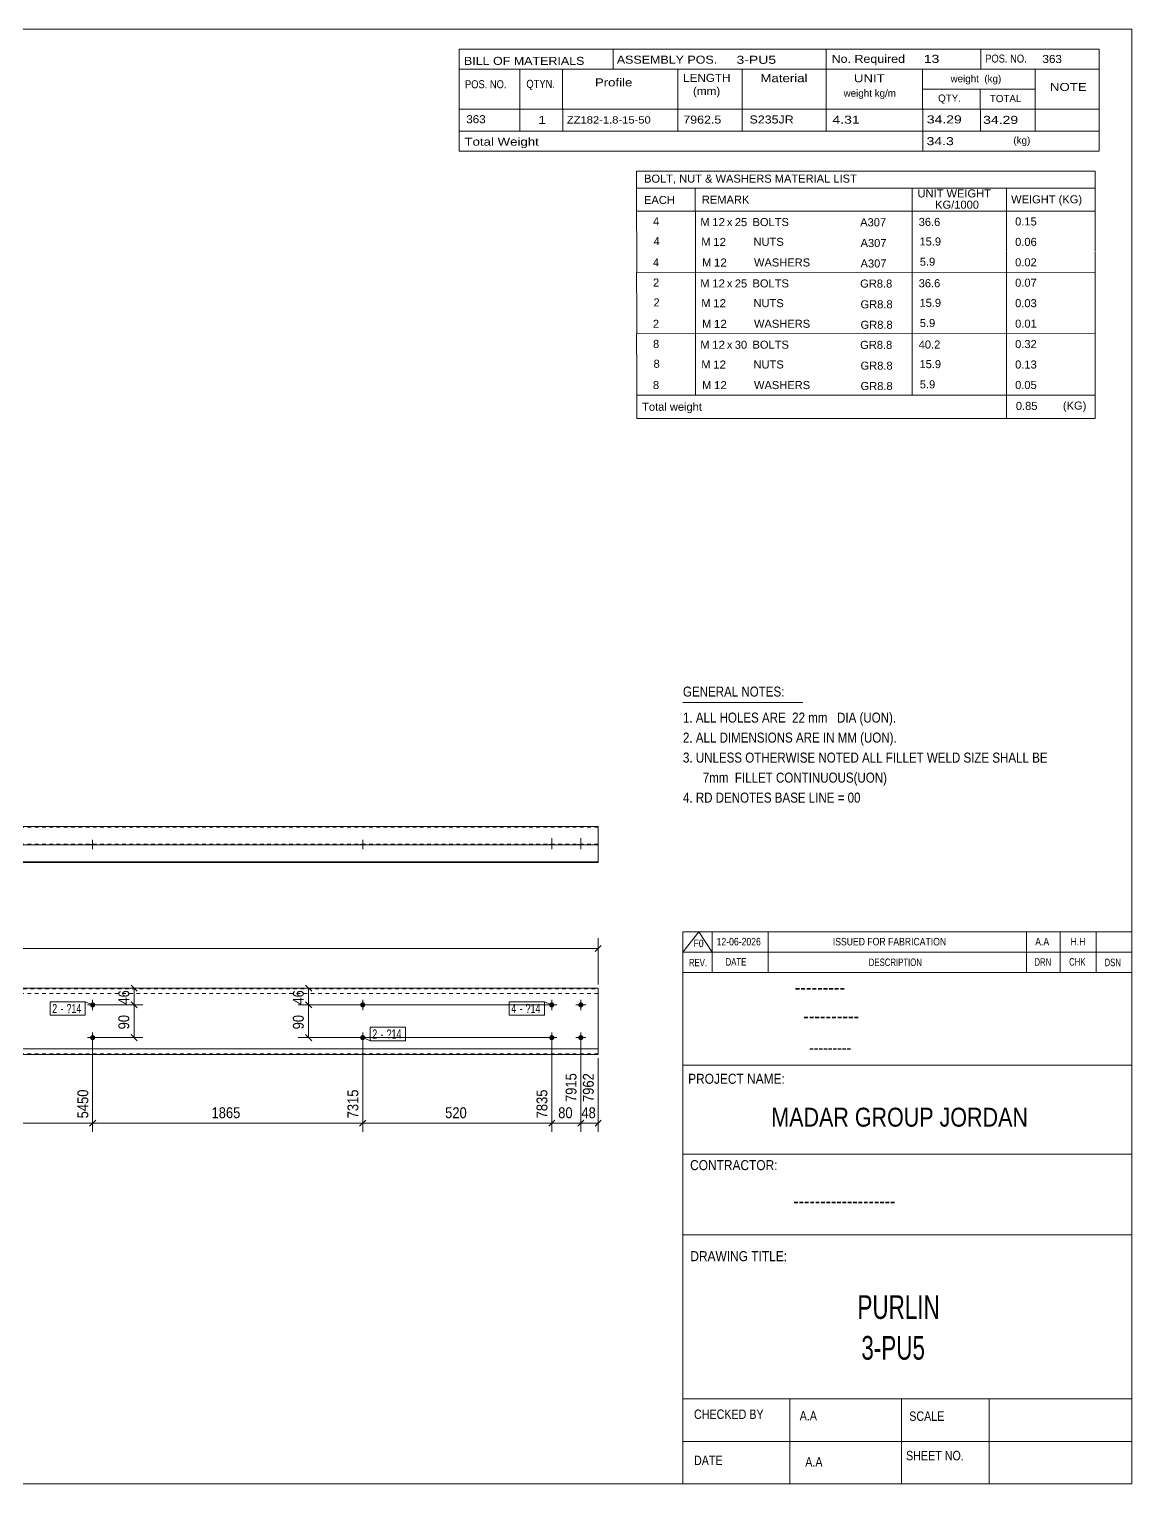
# Model space of a CAD drawing. Header units: millimetres. Extents: x 2 to 579, y 1 to 405.
# Drawn here: x 275.6 to 579, y 5 to 405 of the extents above; entities that cross this region are included whole.
import ezdxf

# ---------------------------------------------------------------- set-up
doc = ezdxf.new("R2010")
doc.units = ezdxf.units.MM
doc.linetypes.add('XKITLINE00', pattern=[0])
doc.linetypes.add('XKITLINE01', pattern=[4, 1, -1, 1, -1])
for name, color, linetype, lineweight in [('Bolt', 3, 'Continuous', 0), ('BoltMark', 7, 'Continuous', 0), ('Dimensions', 7, 'Continuous', 0), ('DrawingSheet', 5, 'Continuous', 0), ('OtherObjectType', 7, 'Continuous', 0), ('Part', 2, 'Continuous', 0)]:
    doc.layers.add(name, color=color, linetype=linetype, lineweight=lineweight)
doc.styles.add('@ARIAL_UNICODE_MS_BOLD', font='ARIAL.TTF')
doc.styles.add('ARIAL', font='ARIAL.TTF')
doc.styles.add('ARIAL_NARROW', font='ARIALN.TTF')
doc.styles.add('COMIC_SANS_MS_BOLD', font='COMICBD.TTF')
doc.styles.add('SWIS721_EX_BT', font='ARIAL.TTF')
doc.styles.add('SWISSE', font='ARIAL.TTF')

# ---------------------------------------------------------------- blocks, each defined once
blk = doc.blocks.new('*A2')
at = {"layer": 'Bolt'}
for points in [[(293.81, 136.67), (293.81, 136.63), (293.81, 136.6), (293.8, 136.56), (293.79, 136.53), (293.78, 136.5), (293.77, 136.46), (293.76, 136.43), (293.75, 136.4), (293.73, 136.37), (293.71, 136.34), (293.7, 136.31), (293.68, 136.28), (293.66, 136.26), (293.63, 136.23), (293.61, 136.2), (293.58, 136.18), (293.56, 136.16), (293.53, 136.14), (293.5, 136.12), (293.47, 136.1), (293.44, 136.08), (293.41, 136.07), (293.38, 136.05), (293.35, 136.04), (293.32, 136.03), (293.28, 136.02), (293.25, 136.01), (293.22, 136.01), (293.18, 136), (293.15, 136), (293.11, 136), (293.08, 136), (293.05, 136), (293.01, 136.01), (292.98, 136.01), (292.94, 136.02), (292.91, 136.03), (292.88, 136.04), (292.85, 136.05), (292.82, 136.07), (292.78, 136.08), (292.75, 136.1), (292.73, 136.12), (292.7, 136.14), (292.67, 136.16), (292.64, 136.18), (292.62, 136.2), (292.6, 136.23), (292.57, 136.26), (292.55, 136.28), (292.53, 136.31), (292.51, 136.34), (292.5, 136.37), (292.48, 136.4), (292.47, 136.43), (292.46, 136.46), (292.44, 136.5), (292.44, 136.53), (292.43, 136.56), (292.42, 136.6), (292.42, 136.63), (292.42, 136.67), (292.41, 136.7), (292.42, 136.73), (292.42, 136.77), (292.42, 136.8), (292.43, 136.84), (292.44, 136.87), (292.44, 136.9), (292.46, 136.94), (292.47, 136.97), (292.48, 137), (292.5, 137.03), (292.51, 137.06), (292.53, 137.09), (292.55, 137.12), (292.57, 137.14), (292.6, 137.17), (292.62, 137.19), (292.64, 137.22), (292.67, 137.24), (292.7, 137.26), (292.73, 137.28), (292.75, 137.3), (292.78, 137.32), (292.82, 137.33), (292.85, 137.35), (292.88, 137.36), (292.91, 137.37), (292.94, 137.38), (292.98, 137.39), (293.01, 137.39), (293.05, 137.4), (293.08, 137.4), (293.11, 137.4), (293.15, 137.4), (293.18, 137.4), (293.22, 137.39), (293.25, 137.39), (293.28, 137.38), (293.32, 137.37), (293.35, 137.36), (293.38, 137.35), (293.41, 137.33), (293.44, 137.32), (293.47, 137.3), (293.5, 137.28), (293.53, 137.26), (293.56, 137.24), (293.58, 137.22), (293.61, 137.19), (293.63, 137.17), (293.66, 137.14), (293.68, 137.12), (293.7, 137.09), (293.71, 137.06), (293.73, 137.03), (293.75, 137), (293.76, 136.97), (293.77, 136.94), (293.78, 136.9), (293.79, 136.87), (293.8, 136.84), (293.81, 136.8), (293.81, 136.77), (293.81, 136.73), (293.81, 136.7)], [(293.81, 127.67), (293.81, 127.63), (293.81, 127.6), (293.8, 127.56), (293.79, 127.53), (293.78, 127.5), (293.77, 127.46), (293.76, 127.43), (293.75, 127.4), (293.73, 127.37), (293.71, 127.34), (293.7, 127.31), (293.68, 127.28), (293.66, 127.26), (293.63, 127.23), (293.61, 127.2), (293.58, 127.18), (293.56, 127.16), (293.53, 127.14), (293.5, 127.12), (293.47, 127.1), (293.44, 127.08), (293.41, 127.07), (293.38, 127.05), (293.35, 127.04), (293.32, 127.03), (293.28, 127.02), (293.25, 127.01), (293.22, 127.01), (293.18, 127), (293.15, 127), (293.11, 127), (293.08, 127), (293.05, 127), (293.01, 127.01), (292.98, 127.01), (292.94, 127.02), (292.91, 127.03), (292.88, 127.04), (292.85, 127.05), (292.82, 127.07), (292.78, 127.08), (292.75, 127.1), (292.73, 127.12), (292.7, 127.14), (292.67, 127.16), (292.64, 127.18), (292.62, 127.2), (292.6, 127.23), (292.57, 127.26), (292.55, 127.28), (292.53, 127.31), (292.51, 127.34), (292.5, 127.37), (292.48, 127.4), (292.47, 127.43), (292.46, 127.46), (292.44, 127.5), (292.44, 127.53), (292.43, 127.56), (292.42, 127.6), (292.42, 127.63), (292.42, 127.67), (292.41, 127.7), (292.42, 127.73), (292.42, 127.77), (292.42, 127.8), (292.43, 127.84), (292.44, 127.87), (292.44, 127.9), (292.46, 127.94), (292.47, 127.97), (292.48, 128), (292.5, 128.03), (292.51, 128.06), (292.53, 128.09), (292.55, 128.12), (292.57, 128.14), (292.6, 128.17), (292.62, 128.19), (292.64, 128.22), (292.67, 128.24), (292.7, 128.26), (292.73, 128.28), (292.75, 128.3), (292.78, 128.32), (292.82, 128.33), (292.85, 128.35), (292.88, 128.36), (292.91, 128.37), (292.94, 128.38), (292.98, 128.39), (293.01, 128.39), (293.05, 128.4), (293.08, 128.4), (293.11, 128.4), (293.15, 128.4), (293.18, 128.4), (293.22, 128.39), (293.25, 128.39), (293.28, 128.38), (293.32, 128.37), (293.35, 128.36), (293.38, 128.35), (293.41, 128.33), (293.44, 128.32), (293.47, 128.3), (293.5, 128.28), (293.53, 128.26), (293.56, 128.24), (293.58, 128.22), (293.61, 128.19), (293.63, 128.17), (293.66, 128.14), (293.68, 128.12), (293.7, 128.09), (293.71, 128.06), (293.73, 128.03), (293.75, 128), (293.76, 127.97), (293.77, 127.94), (293.78, 127.9), (293.79, 127.87), (293.8, 127.84), (293.81, 127.8), (293.81, 127.77), (293.81, 127.73), (293.81, 127.7)]]:
    blk.add_hatch(color=3, dxfattribs=at).paths.add_polyline_path(points, flags=17)
at = {"layer": 'Bolt', "color": 3, "linetype": 'XKITLINE00', "lineweight": 0}
for p, q in [((294.51, 136.7), (291.71, 136.7)), ((293.11, 138.1), (293.11, 135.3)), ((293.11, 129.1), (293.11, 126.3)), ((294.51, 127.7), (291.71, 127.7))]:
    blk.add_line(p, q, dxfattribs=at)
blk = doc.blocks.new('*A3')
at = {"layer": 'Bolt'}
for points in [[(368.11, 136.67), (368.1, 136.63), (368.1, 136.6), (368.09, 136.56), (368.09, 136.53), (368.08, 136.5), (368.07, 136.46), (368.05, 136.43), (368.04, 136.4), (368.03, 136.37), (368.01, 136.34), (367.99, 136.31), (367.97, 136.28), (367.95, 136.26), (367.93, 136.23), (367.9, 136.2), (367.88, 136.18), (367.85, 136.16), (367.83, 136.14), (367.8, 136.12), (367.77, 136.1), (367.74, 136.08), (367.71, 136.07), (367.68, 136.05), (367.64, 136.04), (367.61, 136.03), (367.58, 136.02), (367.54, 136.01), (367.51, 136.01), (367.48, 136), (367.44, 136), (367.41, 136), (367.37, 136), (367.34, 136), (367.31, 136.01), (367.27, 136.01), (367.24, 136.02), (367.21, 136.03), (367.17, 136.04), (367.14, 136.05), (367.11, 136.07), (367.08, 136.08), (367.05, 136.1), (367.02, 136.12), (366.99, 136.14), (366.96, 136.16), (366.94, 136.18), (366.91, 136.2), (366.89, 136.23), (366.87, 136.26), (366.85, 136.28), (366.83, 136.31), (366.81, 136.34), (366.79, 136.37), (366.78, 136.4), (366.76, 136.43), (366.75, 136.46), (366.74, 136.5), (366.73, 136.53), (366.72, 136.56), (366.72, 136.6), (366.71, 136.63), (366.71, 136.67), (366.71, 136.7), (366.71, 136.73), (366.71, 136.77), (366.72, 136.8), (366.72, 136.84), (366.73, 136.87), (366.74, 136.9), (366.75, 136.94), (366.76, 136.97), (366.78, 137), (366.79, 137.03), (366.81, 137.06), (366.83, 137.09), (366.85, 137.12), (366.87, 137.14), (366.89, 137.17), (366.91, 137.19), (366.94, 137.22), (366.96, 137.24), (366.99, 137.26), (367.02, 137.28), (367.05, 137.3), (367.08, 137.32), (367.11, 137.33), (367.14, 137.35), (367.17, 137.36), (367.21, 137.37), (367.24, 137.38), (367.27, 137.39), (367.31, 137.39), (367.34, 137.4), (367.37, 137.4), (367.41, 137.4), (367.44, 137.4), (367.48, 137.4), (367.51, 137.39), (367.54, 137.39), (367.58, 137.38), (367.61, 137.37), (367.64, 137.36), (367.68, 137.35), (367.71, 137.33), (367.74, 137.32), (367.77, 137.3), (367.8, 137.28), (367.83, 137.26), (367.85, 137.24), (367.88, 137.22), (367.9, 137.19), (367.93, 137.17), (367.95, 137.14), (367.97, 137.12), (367.99, 137.09), (368.01, 137.06), (368.03, 137.03), (368.04, 137), (368.05, 136.97), (368.07, 136.94), (368.08, 136.9), (368.09, 136.87), (368.09, 136.84), (368.1, 136.8), (368.1, 136.77), (368.11, 136.73), (368.11, 136.7)], [(368.11, 127.67), (368.1, 127.63), (368.1, 127.6), (368.09, 127.56), (368.09, 127.53), (368.08, 127.5), (368.07, 127.46), (368.05, 127.43), (368.04, 127.4), (368.03, 127.37), (368.01, 127.34), (367.99, 127.31), (367.97, 127.28), (367.95, 127.26), (367.93, 127.23), (367.9, 127.2), (367.88, 127.18), (367.85, 127.16), (367.83, 127.14), (367.8, 127.12), (367.77, 127.1), (367.74, 127.08), (367.71, 127.07), (367.68, 127.05), (367.64, 127.04), (367.61, 127.03), (367.58, 127.02), (367.54, 127.01), (367.51, 127.01), (367.48, 127), (367.44, 127), (367.41, 127), (367.37, 127), (367.34, 127), (367.31, 127.01), (367.27, 127.01), (367.24, 127.02), (367.21, 127.03), (367.17, 127.04), (367.14, 127.05), (367.11, 127.07), (367.08, 127.08), (367.05, 127.1), (367.02, 127.12), (366.99, 127.14), (366.96, 127.16), (366.94, 127.18), (366.91, 127.2), (366.89, 127.23), (366.87, 127.26), (366.85, 127.28), (366.83, 127.31), (366.81, 127.34), (366.79, 127.37), (366.78, 127.4), (366.76, 127.43), (366.75, 127.46), (366.74, 127.5), (366.73, 127.53), (366.72, 127.56), (366.72, 127.6), (366.71, 127.63), (366.71, 127.67), (366.71, 127.7), (366.71, 127.73), (366.71, 127.77), (366.72, 127.8), (366.72, 127.84), (366.73, 127.87), (366.74, 127.9), (366.75, 127.94), (366.76, 127.97), (366.78, 128), (366.79, 128.03), (366.81, 128.06), (366.83, 128.09), (366.85, 128.12), (366.87, 128.14), (366.89, 128.17), (366.91, 128.19), (366.94, 128.22), (366.96, 128.24), (366.99, 128.26), (367.02, 128.28), (367.05, 128.3), (367.08, 128.32), (367.11, 128.33), (367.14, 128.35), (367.17, 128.36), (367.21, 128.37), (367.24, 128.38), (367.27, 128.39), (367.31, 128.39), (367.34, 128.4), (367.37, 128.4), (367.41, 128.4), (367.44, 128.4), (367.48, 128.4), (367.51, 128.39), (367.54, 128.39), (367.58, 128.38), (367.61, 128.37), (367.64, 128.36), (367.68, 128.35), (367.71, 128.33), (367.74, 128.32), (367.77, 128.3), (367.8, 128.28), (367.83, 128.26), (367.85, 128.24), (367.88, 128.22), (367.9, 128.19), (367.93, 128.17), (367.95, 128.14), (367.97, 128.12), (367.99, 128.09), (368.01, 128.06), (368.03, 128.03), (368.04, 128), (368.05, 127.97), (368.07, 127.94), (368.08, 127.9), (368.09, 127.87), (368.09, 127.84), (368.1, 127.8), (368.1, 127.77), (368.11, 127.73), (368.11, 127.7)]]:
    blk.add_hatch(color=3, dxfattribs=at).paths.add_polyline_path(points, flags=17)
at = {"layer": 'Bolt', "color": 3, "linetype": 'XKITLINE00', "lineweight": 0}
for p, q in [((368.81, 136.7), (366.01, 136.7)), ((367.41, 138.1), (367.41, 135.3)), ((367.41, 129.1), (367.41, 126.3)), ((368.81, 127.7), (366.01, 127.7))]:
    blk.add_line(p, q, dxfattribs=at)
blk = doc.blocks.new('*A4')
at = {"layer": 'Bolt'}
for points in [[(420.11, 136.67), (420.1, 136.63), (420.1, 136.6), (420.09, 136.56), (420.09, 136.53), (420.08, 136.5), (420.07, 136.46), (420.05, 136.43), (420.04, 136.4), (420.03, 136.37), (420.01, 136.34), (419.99, 136.31), (419.97, 136.28), (419.95, 136.26), (419.93, 136.23), (419.9, 136.2), (419.88, 136.18), (419.85, 136.16), (419.83, 136.14), (419.8, 136.12), (419.77, 136.1), (419.74, 136.08), (419.71, 136.07), (419.68, 136.05), (419.64, 136.04), (419.61, 136.03), (419.58, 136.02), (419.54, 136.01), (419.51, 136.01), (419.48, 136), (419.44, 136), (419.41, 136), (419.37, 136), (419.34, 136), (419.31, 136.01), (419.27, 136.01), (419.24, 136.02), (419.21, 136.03), (419.17, 136.04), (419.14, 136.05), (419.11, 136.07), (419.08, 136.08), (419.05, 136.1), (419.02, 136.12), (418.99, 136.14), (418.96, 136.16), (418.94, 136.18), (418.91, 136.2), (418.89, 136.23), (418.87, 136.26), (418.85, 136.28), (418.83, 136.31), (418.81, 136.34), (418.79, 136.37), (418.78, 136.4), (418.76, 136.43), (418.75, 136.46), (418.74, 136.5), (418.73, 136.53), (418.72, 136.56), (418.72, 136.6), (418.71, 136.63), (418.71, 136.67), (418.71, 136.7), (418.71, 136.73), (418.71, 136.77), (418.72, 136.8), (418.72, 136.84), (418.73, 136.87), (418.74, 136.9), (418.75, 136.94), (418.76, 136.97), (418.78, 137), (418.79, 137.03), (418.81, 137.06), (418.83, 137.09), (418.85, 137.12), (418.87, 137.14), (418.89, 137.17), (418.91, 137.19), (418.94, 137.22), (418.96, 137.24), (418.99, 137.26), (419.02, 137.28), (419.05, 137.3), (419.08, 137.32), (419.11, 137.33), (419.14, 137.35), (419.17, 137.36), (419.21, 137.37), (419.24, 137.38), (419.27, 137.39), (419.31, 137.39), (419.34, 137.4), (419.37, 137.4), (419.41, 137.4), (419.44, 137.4), (419.48, 137.4), (419.51, 137.39), (419.54, 137.39), (419.58, 137.38), (419.61, 137.37), (419.64, 137.36), (419.68, 137.35), (419.71, 137.33), (419.74, 137.32), (419.77, 137.3), (419.8, 137.28), (419.83, 137.26), (419.85, 137.24), (419.88, 137.22), (419.9, 137.19), (419.93, 137.17), (419.95, 137.14), (419.97, 137.12), (419.99, 137.09), (420.01, 137.06), (420.03, 137.03), (420.04, 137), (420.05, 136.97), (420.07, 136.94), (420.08, 136.9), (420.09, 136.87), (420.09, 136.84), (420.1, 136.8), (420.1, 136.77), (420.11, 136.73), (420.11, 136.7)], [(428.11, 136.67), (428.1, 136.63), (428.1, 136.6), (428.09, 136.56), (428.09, 136.53), (428.08, 136.5), (428.07, 136.46), (428.05, 136.43), (428.04, 136.4), (428.03, 136.37), (428.01, 136.34), (427.99, 136.31), (427.97, 136.28), (427.95, 136.26), (427.93, 136.23), (427.9, 136.2), (427.88, 136.18), (427.85, 136.16), (427.83, 136.14), (427.8, 136.12), (427.77, 136.1), (427.74, 136.08), (427.71, 136.07), (427.68, 136.05), (427.64, 136.04), (427.61, 136.03), (427.58, 136.02), (427.54, 136.01), (427.51, 136.01), (427.48, 136), (427.44, 136), (427.41, 136), (427.37, 136), (427.34, 136), (427.31, 136.01), (427.27, 136.01), (427.24, 136.02), (427.21, 136.03), (427.17, 136.04), (427.14, 136.05), (427.11, 136.07), (427.08, 136.08), (427.05, 136.1), (427.02, 136.12), (426.99, 136.14), (426.96, 136.16), (426.94, 136.18), (426.91, 136.2), (426.89, 136.23), (426.87, 136.26), (426.85, 136.28), (426.83, 136.31), (426.81, 136.34), (426.79, 136.37), (426.78, 136.4), (426.76, 136.43), (426.75, 136.46), (426.74, 136.5), (426.73, 136.53), (426.72, 136.56), (426.72, 136.6), (426.71, 136.63), (426.71, 136.67), (426.71, 136.7), (426.71, 136.73), (426.71, 136.77), (426.72, 136.8), (426.72, 136.84), (426.73, 136.87), (426.74, 136.9), (426.75, 136.94), (426.76, 136.97), (426.78, 137), (426.79, 137.03), (426.81, 137.06), (426.83, 137.09), (426.85, 137.12), (426.87, 137.14), (426.89, 137.17), (426.91, 137.19), (426.94, 137.22), (426.96, 137.24), (426.99, 137.26), (427.02, 137.28), (427.05, 137.3), (427.08, 137.32), (427.11, 137.33), (427.14, 137.35), (427.17, 137.36), (427.21, 137.37), (427.24, 137.38), (427.27, 137.39), (427.31, 137.39), (427.34, 137.4), (427.37, 137.4), (427.41, 137.4), (427.44, 137.4), (427.48, 137.4), (427.51, 137.39), (427.54, 137.39), (427.58, 137.38), (427.61, 137.37), (427.64, 137.36), (427.68, 137.35), (427.71, 137.33), (427.74, 137.32), (427.77, 137.3), (427.8, 137.28), (427.83, 137.26), (427.85, 137.24), (427.88, 137.22), (427.9, 137.19), (427.93, 137.17), (427.95, 137.14), (427.97, 137.12), (427.99, 137.09), (428.01, 137.06), (428.03, 137.03), (428.04, 137), (428.05, 136.97), (428.07, 136.94), (428.08, 136.9), (428.09, 136.87), (428.09, 136.84), (428.1, 136.8), (428.1, 136.77), (428.11, 136.73), (428.11, 136.7)], [(420.11, 127.67), (420.1, 127.63), (420.1, 127.6), (420.09, 127.56), (420.09, 127.53), (420.08, 127.5), (420.07, 127.46), (420.05, 127.43), (420.04, 127.4), (420.03, 127.37), (420.01, 127.34), (419.99, 127.31), (419.97, 127.28), (419.95, 127.26), (419.93, 127.23), (419.9, 127.2), (419.88, 127.18), (419.85, 127.16), (419.83, 127.14), (419.8, 127.12), (419.77, 127.1), (419.74, 127.08), (419.71, 127.07), (419.68, 127.05), (419.64, 127.04), (419.61, 127.03), (419.58, 127.02), (419.54, 127.01), (419.51, 127.01), (419.48, 127), (419.44, 127), (419.41, 127), (419.37, 127), (419.34, 127), (419.31, 127.01), (419.27, 127.01), (419.24, 127.02), (419.21, 127.03), (419.17, 127.04), (419.14, 127.05), (419.11, 127.07), (419.08, 127.08), (419.05, 127.1), (419.02, 127.12), (418.99, 127.14), (418.96, 127.16), (418.94, 127.18), (418.91, 127.2), (418.89, 127.23), (418.87, 127.26), (418.85, 127.28), (418.83, 127.31), (418.81, 127.34), (418.79, 127.37), (418.78, 127.4), (418.76, 127.43), (418.75, 127.46), (418.74, 127.5), (418.73, 127.53), (418.72, 127.56), (418.72, 127.6), (418.71, 127.63), (418.71, 127.67), (418.71, 127.7), (418.71, 127.73), (418.71, 127.77), (418.72, 127.8), (418.72, 127.84), (418.73, 127.87), (418.74, 127.9), (418.75, 127.94), (418.76, 127.97), (418.78, 128), (418.79, 128.03), (418.81, 128.06), (418.83, 128.09), (418.85, 128.12), (418.87, 128.14), (418.89, 128.17), (418.91, 128.19), (418.94, 128.22), (418.96, 128.24), (418.99, 128.26), (419.02, 128.28), (419.05, 128.3), (419.08, 128.32), (419.11, 128.33), (419.14, 128.35), (419.17, 128.36), (419.21, 128.37), (419.24, 128.38), (419.27, 128.39), (419.31, 128.39), (419.34, 128.4), (419.37, 128.4), (419.41, 128.4), (419.44, 128.4), (419.48, 128.4), (419.51, 128.39), (419.54, 128.39), (419.58, 128.38), (419.61, 128.37), (419.64, 128.36), (419.68, 128.35), (419.71, 128.33), (419.74, 128.32), (419.77, 128.3), (419.8, 128.28), (419.83, 128.26), (419.85, 128.24), (419.88, 128.22), (419.9, 128.19), (419.93, 128.17), (419.95, 128.14), (419.97, 128.12), (419.99, 128.09), (420.01, 128.06), (420.03, 128.03), (420.04, 128), (420.05, 127.97), (420.07, 127.94), (420.08, 127.9), (420.09, 127.87), (420.09, 127.84), (420.1, 127.8), (420.1, 127.77), (420.11, 127.73), (420.11, 127.7)], [(428.11, 127.67), (428.1, 127.63), (428.1, 127.6), (428.09, 127.56), (428.09, 127.53), (428.08, 127.5), (428.07, 127.46), (428.05, 127.43), (428.04, 127.4), (428.03, 127.37), (428.01, 127.34), (427.99, 127.31), (427.97, 127.28), (427.95, 127.26), (427.93, 127.23), (427.9, 127.2), (427.88, 127.18), (427.85, 127.16), (427.83, 127.14), (427.8, 127.12), (427.77, 127.1), (427.74, 127.08), (427.71, 127.07), (427.68, 127.05), (427.64, 127.04), (427.61, 127.03), (427.58, 127.02), (427.54, 127.01), (427.51, 127.01), (427.48, 127), (427.44, 127), (427.41, 127), (427.37, 127), (427.34, 127), (427.31, 127.01), (427.27, 127.01), (427.24, 127.02), (427.21, 127.03), (427.17, 127.04), (427.14, 127.05), (427.11, 127.07), (427.08, 127.08), (427.05, 127.1), (427.02, 127.12), (426.99, 127.14), (426.96, 127.16), (426.94, 127.18), (426.91, 127.2), (426.89, 127.23), (426.87, 127.26), (426.85, 127.28), (426.83, 127.31), (426.81, 127.34), (426.79, 127.37), (426.78, 127.4), (426.76, 127.43), (426.75, 127.46), (426.74, 127.5), (426.73, 127.53), (426.72, 127.56), (426.72, 127.6), (426.71, 127.63), (426.71, 127.67), (426.71, 127.7), (426.71, 127.73), (426.71, 127.77), (426.72, 127.8), (426.72, 127.84), (426.73, 127.87), (426.74, 127.9), (426.75, 127.94), (426.76, 127.97), (426.78, 128), (426.79, 128.03), (426.81, 128.06), (426.83, 128.09), (426.85, 128.12), (426.87, 128.14), (426.89, 128.17), (426.91, 128.19), (426.94, 128.22), (426.96, 128.24), (426.99, 128.26), (427.02, 128.28), (427.05, 128.3), (427.08, 128.32), (427.11, 128.33), (427.14, 128.35), (427.17, 128.36), (427.21, 128.37), (427.24, 128.38), (427.27, 128.39), (427.31, 128.39), (427.34, 128.4), (427.37, 128.4), (427.41, 128.4), (427.44, 128.4), (427.48, 128.4), (427.51, 128.39), (427.54, 128.39), (427.58, 128.38), (427.61, 128.37), (427.64, 128.36), (427.68, 128.35), (427.71, 128.33), (427.74, 128.32), (427.77, 128.3), (427.8, 128.28), (427.83, 128.26), (427.85, 128.24), (427.88, 128.22), (427.9, 128.19), (427.93, 128.17), (427.95, 128.14), (427.97, 128.12), (427.99, 128.09), (428.01, 128.06), (428.03, 128.03), (428.04, 128), (428.05, 127.97), (428.07, 127.94), (428.08, 127.9), (428.09, 127.87), (428.09, 127.84), (428.1, 127.8), (428.1, 127.77), (428.11, 127.73), (428.11, 127.7)]]:
    blk.add_hatch(color=3, dxfattribs=at).paths.add_polyline_path(points, flags=17)
at = {"layer": 'Bolt', "color": 3, "linetype": 'XKITLINE00', "lineweight": 0}
for p, q in [((420.81, 136.7), (418.01, 136.7)), ((419.41, 138.1), (419.41, 135.3)), ((428.81, 136.7), (426.01, 136.7)), ((427.41, 138.1), (427.41, 135.3)), ((419.41, 129.1), (419.41, 126.3)), ((427.41, 129.1), (427.41, 126.3)), ((420.81, 127.7), (418.01, 127.7)), ((428.81, 127.7), (426.01, 127.7))]:
    blk.add_line(p, q, dxfattribs=at)
blk = doc.blocks.new('*A7')
at = {"layer": 'Part'}
blk.add_hatch(color=2, dxfattribs=at).paths.add_polyline_path([(57.73, 142.7), (59.33, 142.7), (58.53, 141.3)], flags=17)
at = {"layer": 'Part', "color": 2, "linetype": 'XKITLINE00', "lineweight": 0}
for p, q in [((28.53, 141.3), (28.53, 123.1)), ((181.62, 141.3), (28.53, 141.3)), ((58.53, 141.3), (57.73, 142.7)), ((57.73, 142.7), (59.33, 142.7)), ((59.33, 142.7), (58.53, 141.3)), ((255.92, 141.3), (181.72, 141.3)), ((330.21, 141.3), (256.02, 141.3)), ((432.16, 141.3), (330.31, 141.3)), ((432.16, 123.1), (432.16, 141.3)), ((181.62, 124.6), (28.53, 124.6)), ((255.92, 124.6), (181.72, 124.6)), ((330.21, 124.6), (256.02, 124.6)), ((432.16, 124.6), (330.31, 124.6)), ((28.53, 123.1), (181.62, 123.1)), ((181.72, 123.1), (255.92, 123.1)), ((256.02, 123.1), (330.21, 123.1)), ((330.31, 123.1), (432.16, 123.1))]:
    blk.add_line(p, q, dxfattribs=at)
at = {"layer": 'Part', "color": 7, "linetype": 'XKITLINE01', "lineweight": 0}
for p, q in [((28.53, 141.12), (181.62, 141.12)), ((181.72, 141.12), (255.92, 141.12)), ((256.02, 141.12), (330.21, 141.12)), ((330.31, 141.12), (432.16, 141.12)), ((181.62, 139.8), (28.53, 139.8)), ((255.92, 139.8), (181.72, 139.8)), ((330.21, 139.8), (256.02, 139.8)), ((432.16, 139.8), (330.31, 139.8)), ((181.62, 123.28), (28.53, 123.28)), ((255.92, 123.28), (181.72, 123.28)), ((330.21, 123.28), (256.02, 123.28)), ((432.16, 123.28), (330.31, 123.28))]:
    blk.add_line(p, q, dxfattribs=at)
at = {"layer": 'Part', "color": 2, "linetype": 'XKITLINE00', "lineweight": 0}
blk.add_circle((58.53, 142.2), 1, dxfattribs=at)
blk = doc.blocks.new('*A9')
at = {"layer": 'Bolt'}
blk.add_hatch(color=3, dxfattribs=at).paths.add_polyline_path([(292.41, 180.72), (292.41, 180.9), (293.81, 180.9), (293.81, 180.72)], flags=17)
blk.add_hatch(color=3, dxfattribs=at).paths.add_polyline_path([(292.41, 180.72), (292.41, 180.9), (293.81, 180.9), (293.81, 180.72)], flags=17)
at = {"layer": 'Bolt', "color": 3, "linetype": 'XKITLINE00', "lineweight": 0}
for p, q in [((292.41, 180.9), (292.41, 180.72)), ((292.41, 180.9), (292.41, 180.72)), ((293.11, 182.06), (293.11, 179.56)), ((293.11, 182.06), (293.11, 179.56)), ((293.81, 180.9), (293.81, 180.72)), ((293.81, 180.9), (293.81, 180.72))]:
    blk.add_line(p, q, dxfattribs=at)
blk = doc.blocks.new('*A10')
at = {"layer": 'Bolt'}
blk.add_hatch(color=3, dxfattribs=at).paths.add_polyline_path([(366.71, 180.72), (366.71, 180.9), (368.11, 180.9), (368.11, 180.72)], flags=17)
blk.add_hatch(color=3, dxfattribs=at).paths.add_polyline_path([(366.71, 180.72), (366.71, 180.9), (368.11, 180.9), (368.11, 180.72)], flags=17)
at = {"layer": 'Bolt', "color": 3, "linetype": 'XKITLINE00', "lineweight": 0}
for p, q in [((366.71, 180.9), (366.71, 180.72)), ((366.71, 180.9), (366.71, 180.72)), ((367.41, 182.06), (367.41, 179.56)), ((367.41, 182.06), (367.41, 179.56)), ((368.11, 180.9), (368.11, 180.72)), ((368.11, 180.9), (368.11, 180.72))]:
    blk.add_line(p, q, dxfattribs=at)
blk = doc.blocks.new('*A11')
at = {"layer": 'Bolt'}
for points in [[(418.71, 180.72), (418.71, 180.9), (420.11, 180.9), (420.11, 180.72)], [(418.71, 180.72), (418.71, 180.9), (420.11, 180.9), (420.11, 180.72)], [(426.71, 180.72), (426.71, 180.9), (428.11, 180.9), (428.11, 180.72)], [(426.71, 180.72), (426.71, 180.9), (428.11, 180.9), (428.11, 180.72)]]:
    blk.add_hatch(color=3, dxfattribs=at).paths.add_polyline_path(points, flags=17)
at = {"layer": 'Bolt', "color": 3, "linetype": 'XKITLINE00', "lineweight": 0}
for p, q in [((418.71, 180.9), (418.71, 180.72)), ((418.71, 180.9), (418.71, 180.72)), ((419.41, 182.56), (419.41, 179.56)), ((419.41, 182.56), (419.41, 179.56)), ((420.11, 180.9), (420.11, 180.72)), ((420.11, 180.9), (420.11, 180.72)), ((426.71, 180.9), (426.71, 180.72)), ((426.71, 180.9), (426.71, 180.72)), ((427.41, 182.56), (427.41, 179.56)), ((427.41, 182.56), (427.41, 179.56)), ((428.11, 180.9), (428.11, 180.72)), ((428.11, 180.9), (428.11, 180.72))]:
    blk.add_line(p, q, dxfattribs=at)
blk = doc.blocks.new('*A14')
at = {"layer": 'Part'}
blk.add_hatch(color=2, dxfattribs=at).paths.add_polyline_path([(57.73, 182.21), (59.33, 182.21), (58.53, 180.81)], flags=17)
at = {"layer": 'Part', "color": 2, "linetype": 'XKITLINE00', "lineweight": 0}
for p, q in [((28.53, 176.08), (28.53, 185.72)), ((181.62, 185.72), (28.53, 185.72)), ((255.92, 185.72), (181.72, 185.72)), ((330.21, 185.72), (256.02, 185.72)), ((432.16, 185.72), (330.31, 185.72)), ((432.16, 176.08), (432.16, 185.72)), ((181.62, 180.72), (28.53, 180.72)), ((58.53, 180.81), (57.73, 182.21)), ((57.73, 182.21), (59.33, 182.21)), ((59.33, 182.21), (58.53, 180.81)), ((255.92, 180.72), (181.72, 180.72)), ((330.21, 180.72), (256.02, 180.72)), ((432.16, 180.72), (330.31, 180.72)), ((28.53, 175.9), (28.53, 176.08)), ((28.53, 176.08), (181.62, 176.08)), ((181.72, 176.08), (255.92, 176.08)), ((256.02, 176.08), (330.21, 176.08)), ((330.31, 176.08), (432.16, 176.08)), ((432.16, 176.08), (432.16, 175.9)), ((181.62, 175.9), (28.53, 175.9)), ((255.92, 175.9), (181.72, 175.9)), ((330.21, 175.9), (256.02, 175.9)), ((432.16, 175.9), (330.31, 175.9))]:
    blk.add_line(p, q, dxfattribs=at)
at = {"layer": 'Part', "color": 7, "linetype": 'XKITLINE01', "lineweight": 0}
for p, q in [((181.62, 185.54), (28.53, 185.54)), ((255.92, 185.54), (181.72, 185.54)), ((330.21, 185.54), (256.02, 185.54)), ((432.16, 185.54), (330.31, 185.54)), ((181.62, 180.9), (28.53, 180.9)), ((255.92, 180.9), (181.72, 180.9)), ((330.21, 180.9), (256.02, 180.9)), ((432.16, 180.9), (330.31, 180.9))]:
    blk.add_line(p, q, dxfattribs=at)
at = {"layer": 'Part', "color": 2, "linetype": 'XKITLINE00', "lineweight": 0}
blk.add_circle((58.53, 181.71), 1, dxfattribs=at)
blk = doc.blocks.new('*A15')
at = {"layer": 'DrawingSheet', "color": 5, "linetype": 'XKITLINE00', "lineweight": 0}
for p, q in [((579, 405), (5, 405)), ((5, 405), (5, 5)), ((579, 5), (579, 405)), ((5, 5), (579, 5))]:
    blk.add_line(p, q, dxfattribs=at)
at = {"layer": 'DrawingSheet', "color": 5, "style": 'ARIAL', "width": 0.85}
blk.add_text('Tekla structures', height=2, rotation=90, dxfattribs=at).set_placement((4.5, 5.5))
blk = doc.blocks.new('*A16')
at = {"layer": 'OtherObjectType', "color": 7, "linetype": 'XKITLINE00', "lineweight": 0}
for p, q in [((442.76, 365.95), (442.75, 354.95)), ((442.76, 365.95), (568.88, 365.95)), ((568.88, 365.95), (568.88, 354.95)), ((442.75, 361.3), (568.88, 361.3)), ((458.87, 361.31), (458.87, 354.95)), ((518.57, 361.31), (518.57, 354.95)), ((544.47, 361.29), (544.47, 354.95)), ((442.76, 354.92), (442.76, 349.42)), ((442.77, 354.95), (568.88, 354.95)), ((458.92, 354.95), (458.92, 349.33)), ((518.57, 354.95), (518.57, 349.33)), ((544.5, 354.95), (544.5, 349.45)), ((568.88, 354.95), (568.88, 349.45)), ((442.79, 349.33), (442.79, 343.72)), ((458.95, 349.33), (458.95, 343.71)), ((518.57, 349.33), (518.57, 343.71)), ((544.5, 349.33), (544.5, 343.83)), ((568.88, 349.33), (568.88, 343.83)), ((442.79, 343.7), (442.79, 338.13)), ((458.95, 343.71), (458.95, 338.09)), ((518.57, 343.71), (518.57, 338.09)), ((544.5, 343.71), (544.5, 338.1)), ((568.88, 343.71), (568.88, 338.1)), ((568.88, 338.1), (442.75, 338.13)), ((442.76, 338.06), (442.76, 332.56)), ((458.92, 338.09), (458.92, 332.47)), ((518.57, 338.09), (518.57, 332.47)), ((544.5, 338.09), (544.5, 332.59)), ((568.88, 338.09), (568.88, 332.59)), ((442.79, 332.47), (442.79, 326.86)), ((458.95, 332.47), (458.95, 326.86)), ((518.57, 332.47), (518.57, 326.86)), ((544.5, 332.47), (544.5, 326.97)), ((568.88, 332.47), (568.88, 326.97)), ((442.79, 326.84), (442.79, 321.27)), ((458.95, 326.85), (458.95, 321.24)), ((518.57, 326.86), (518.57, 321.24)), ((544.5, 326.85), (544.5, 321.25)), ((568.88, 326.85), (568.88, 321.24)), ((568.88, 321.24), (442.75, 321.27)), ((442.76, 321.21), (442.76, 315.71)), ((458.92, 321.23), (458.92, 315.62)), ((518.57, 321.24), (518.57, 315.62)), ((544.5, 321.23), (544.5, 315.73)), ((568.88, 321.24), (568.88, 315.74)), ((442.79, 315.62), (442.79, 310)), ((458.95, 315.62), (458.95, 310)), ((518.57, 315.62), (518.57, 310)), ((544.5, 315.61), (544.5, 310.11)), ((568.88, 315.62), (568.88, 310.12)), ((442.79, 309.98), (442.79, 304.42)), ((458.95, 310), (458.95, 304.38)), ((518.57, 310), (518.57, 304.38)), ((544.5, 310), (544.5, 304.39)), ((568.88, 310), (568.88, 304.39)), ((568.88, 304.39), (442.75, 304.42)), ((442.78, 304.38), (442.78, 297.97)), ((442.85, 304.38), (568.87, 304.38)), ((544.5, 304.35), (544.5, 297.93)), ((568.87, 304.35), (568.87, 297.94)), ((442.77, 297.93), (568.87, 297.93))]:
    blk.add_line(p, q, dxfattribs=at)
at = {"layer": 'OtherObjectType', "color": 7, "style": 'ARIAL_NARROW'}
for s, width, p in [('BOLT, NUT & WASHERS MATERIAL LIST', 1.211571, (444.79, 362.79)), ('UNIT WEIGHT', 1.211571, (520.03, 358.72)), ('EACH', 1.211571, (444.78, 356.92)), ('REMARK', 1.211571, (460.7, 357.01)), (' KG/1000', 1.211571, (524.02, 355.63)), ('WEIGHT (KG)', 1.211571, (545.78, 357.1)), ('4', 1.211571, (447.26, 351.05)), ('M', 1.211571, (460.26, 350.85)), ('12', 1.275, (463.5, 350.83)), ('x', 1.211571, (467.58, 350.83)), ('25', 1.211571, (469.76, 350.82)), ('BOLTS', 1.211571, (474.63, 350.84)), ('A307', 1.211571, (504.25, 350.79)), ('36.6', 1.211571, (520.34, 350.88)), ('0.15', 1.211571, (546.87, 351.01)), ('4', 1.211571, (447.4, 345.61)), ('M', 1.211571, (460.54, 345.41)), ('12', 1.275, (463.78, 345.39)), ('NUTS', 1.211571, (474.91, 345.41)), ('A307', 1.211571, (504.35, 345.09)), ('15.9', 1.211571, (520.56, 345.5)), ('0.06', 1.211571, (546.87, 345.39)), ('4', 1.211571, (447.24, 339.74)), ('M', 1.211571, (460.76, 339.74)), ('12', 1.275, (464, 339.72)), ('WASHERS', 1.211571, (475.04, 339.73)), ('A307', 1.211571, (504.35, 339.47)), ('5.9', 1.211571, (520.64, 339.94)), ('0.02', 1.211571, (546.87, 339.78)), ('2', 1.211571, (447.26, 334.2)), ('M', 1.211571, (460.26, 333.99)), ('12', 1.275, (463.5, 333.97)), ('25', 1.211571, (469.76, 333.96)), ('BOLTS', 1.211571, (474.63, 333.98)), ('GR8.8', 1.211571, (504.25, 333.93)), ('36.6', 1.211571, (520.34, 334.02)), ('0.07', 1.211571, (546.87, 334.16)), ('x', 1.211571, (467.58, 333.97)), ('2', 1.211571, (447.4, 328.75)), ('M', 1.211571, (460.54, 328.56)), ('12', 1.275, (463.78, 328.54)), ('NUTS', 1.211571, (474.91, 328.55)), ('GR8.8', 1.211571, (504.35, 328.23)), ('15.9', 1.211571, (520.56, 328.65)), ('0.03', 1.211571, (546.87, 328.54)), ('2', 1.211571, (447.24, 322.88)), ('M', 1.211571, (460.76, 322.88)), ('12', 1.275, (464, 322.86)), ('WASHERS', 1.211571, (475.04, 322.88)), ('GR8.8', 1.211571, (504.35, 322.61)), ('5.9', 1.211571, (520.64, 323.08)), ('0.01', 1.211571, (546.87, 322.92)), ('8', 1.211571, (447.26, 317.34)), ('M', 1.211571, (460.26, 317.13)), ('12', 1.275, (463.5, 317.11)), ('x', 1.211571, (467.58, 317.12)), ('30', 1.211571, (469.76, 317.11)), ('BOLTS', 1.211571, (474.63, 317.13)), ('GR8.8', 1.211571, (504.25, 317.08)), ('40.2', 1.211571, (520.34, 317.17)), ('0.32', 1.211571, (546.87, 317.3)), ('8', 1.211571, (447.4, 311.89)), ('M', 1.211571, (460.54, 311.7)), ('12', 1.275, (463.78, 311.68)), ('NUTS', 1.211571, (474.91, 311.69)), ('GR8.8', 1.211571, (504.35, 311.37)), ('15.9', 1.211571, (520.56, 311.79)), ('0.13', 1.211571, (546.87, 311.68)), ('8', 1.211571, (447.24, 306.03)), ('M', 1.211571, (460.76, 306.03)), ('12', 1.275, (464, 306)), ('WASHERS', 1.211571, (475.04, 306.02)), ('5.9', 1.211571, (520.64, 306.22)), ('0.05', 1.211571, (546.87, 306.06)), ('GR8.8', 1.211571, (504.35, 305.76)), ('Total weight', 1.211571, (444.26, 300.06)), ('0.85', 1.211571, (547.07, 300.29)), ('(KG)', 1.211571, (560.02, 300.38))]:
    blk.add_text(s, height=2.2, dxfattribs=dict(at, width=width)).set_placement(p)
blk = doc.blocks.new('*A17')
at = {"layer": 'OtherObjectType', "color": 7, "linetype": 'XKITLINE00', "lineweight": 0}
blk.add_line((455.5, 219.82), (488.5, 219.82), dxfattribs=at)
at = {"layer": 'OtherObjectType', "color": 7, "style": 'ARIAL_NARROW', "width": 1.008832}
for s, p in [('GENERAL NOTES:', (455.5, 221.47)), ('1. ALL HOLES ARE  22 mm   DIA (UON).', (455.5, 214.32)), ('2. ALL DIMENSIONS ARE IN MM (UON).', (455.5, 208.82)), ('3. UNLESS OTHERWISE NOTED ALL FILLET WELD SIZE SHALL BE', (455.5, 203.32)), ('7mm  FILLET CONTINUOUS(UON)', (460.95, 197.82)), ('4. RD DENOTES BASE LINE = 00', (455.5, 192.32))]:
    blk.add_text(s, height=2.75, dxfattribs=at).set_placement(p)
blk = doc.blocks.new('*A18')
at = {"layer": 'OtherObjectType', "color": 7, "linetype": 'XKITLINE00', "lineweight": 0}
for p, q in [((455.5, 156.76), (579, 156.76)), ((455.5, 151.21), (459.82, 156.76)), ((455.5, 151.21), (455.5, 156.76)), ((459.82, 156.76), (463.53, 151.21)), ((463.53, 151.21), (463.53, 156.76)), ((478.97, 151.21), (478.97, 156.76)), ((549.98, 151.21), (549.98, 156.76)), ((559.24, 151.21), (559.24, 156.76)), ((569.12, 151.21), (569.12, 156.76)), ((579, 151.21), (579, 156.76)), ((455.5, 151.21), (579, 151.21)), ((455.5, 145.65), (455.5, 151.21)), ((459.21, 151.21), (579, 151.21)), ((463.53, 145.65), (463.53, 151.21)), ((478.97, 145.65), (478.97, 151.21)), ((549.98, 145.65), (549.98, 151.21)), ((559.24, 145.65), (559.24, 151.21)), ((569.12, 145.65), (569.12, 151.21)), ((579, 145.65), (579, 151.21))]:
    blk.add_line(p, q, dxfattribs=at)
at = {"layer": 'OtherObjectType', "color": 7, "style": 'ARIAL_NARROW'}
for s, height, width, p in [('F0', 2.058, 1.008832, (458.4, 152.59)), ('12-06-2026', 2.058, 1.008832, (464.76, 153.06)), ('ISSUED FOR FABRICATION', 2.0583, 1.008832, (496.71, 153.06)), ('A.A', 2.058, 1.008832, (552.4, 153.06)), ('H.H', 2.058, 1.008832, (562.13, 153.06)), ('REV.', 2.058, 0.907949, (457.13, 147.31)), ('DATE', 2.058, 0.907949, (467.23, 147.5)), ('DESCRIPTION', 2.0583, 0.907949, (506.61, 147.39)), ('DRN', 2.058, 0.907949, (552.17, 147.47)), ('CHK', 2.058, 0.907949, (561.72, 147.5)), ('DSN', 2.058, 0.907949, (571.47, 147.35))]:
    blk.add_text(s, height=height, dxfattribs=dict(at, width=width)).set_placement(p)
blk = doc.blocks.new('*A20')
at = {"layer": 'OtherObjectType', "color": 2, "linetype": 'XKITLINE00', "lineweight": 0}
for p, q in [((455.5, 145.65), (579, 145.65)), ((455.5, 5), (455.5, 145.64)), ((578.98, 145.64), (579, 5)), ((579, 120.14), (455.5, 120.14)), ((455.5, 95.63), (579, 95.63)), ((579, 73.49), (455.5, 73.49)), ((579, 28.4), (455.5, 28.4)), ((484.94, 28.4), (484.94, 5)), ((515.62, 5), (515.62, 28.4)), ((539.75, 5), (539.75, 28.4)), ((579, 16.7), (455.5, 16.7)), ((579, 5), (455.5, 5))]:
    blk.add_line(p, q, dxfattribs=at)
at = {"layer": 'OtherObjectType', "color": 4, "style": '@ARIAL_UNICODE_MS_BOLD', "width": 0.85}
blk.add_text('---------', height=3.9, dxfattribs=at).set_placement((486.23, 139.59))
at = {"layer": 'OtherObjectType', "color": 7, "style": 'ARIAL', "width": 0.85}
for s, height, p in [('----------', 3.9, (488.56, 131.77)), ('---------', 3.25, (490.21, 123.31))]:
    blk.add_text(s, height=height, dxfattribs=at).set_placement(p)
at = {"layer": 'OtherObjectType', "color": 3, "width": 0.85}
for s, style, p in [('PROJECT NAME:', 'SWIS721_EX_BT', (456.92, 115.01)), ('CONTRACTOR:', 'SWISSE', (457.47, 91.27)), ('DRAWING TITLE:', 'SWIS721_EX_BT', (457.53, 66.24))]:
    blk.add_text(s, height=2.7618, dxfattribs=dict(at, style=style)).set_placement(p)
at = {"layer": 'OtherObjectType', "color": 7, "width": 0.85}
for s, height, p in [('MADAR GROUP JORDAN', 5.2, (479.79, 103.23)), ('CHECKED BY', 2.592, (458.53, 22.86)), ('A.A', 2.592, (487.61, 22.45)), ('SCALE', 2.592, (517.74, 22.33)), ('DATE', 2.592, (458.54, 10.16)), ('A.A', 2.592, (489.14, 9.76)), ('SHEET NO.', 2.592, (516.87, 11.49))]:
    blk.add_text(s, height=height, dxfattribs=at).set_placement(p)
at = {"layer": 'OtherObjectType', "color": 1}
for s, height, style, width, p in [('-------------------', 3.9, 'COMIC_SANS_MS_BOLD', 0.85, (485.87, 80.86)), ('PURLIN', 6.5, 'ARIAL', 0.68, (503.5, 50.37)), ('3-PU5', 6.5, 'ARIAL', 0.68, (504.57, 39.17))]:
    blk.add_text(s, height=height, dxfattribs=dict(at, style=style, width=width)).set_placement(p)
blk = doc.blocks.new('*A21')
at = {"layer": 'OtherObjectType', "color": 7, "linetype": 'XKITLINE00', "lineweight": 0}
for p, q in [((393.98, 399.5), (569.98, 399.5)), ((393.98, 399.5), (393.98, 388.5)), ((436.26, 399.42), (436.26, 393.87)), ((494.85, 394), (494.85, 399.5)), ((537.43, 393.96), (537.43, 399.42)), ((569.98, 394), (569.98, 399.5)), ((393.98, 394), (569.98, 394)), ((410.64, 394), (410.64, 383)), ((422.4, 393.98), (422.4, 383.03)), ((454.12, 393.99), (454.13, 383)), ((471.78, 393.98), (471.78, 383)), ((494.85, 393.98), (494.85, 383)), ((521.43, 394), (521.43, 383)), ((552.42, 394), (552.42, 383)), ((569.98, 394), (569.98, 388.5)), ((393.98, 388.5), (393.98, 383)), ((521.45, 388.52), (552.45, 388.52)), ((537.28, 388.52), (537.28, 383)), ((569.98, 388.5), (569.98, 383)), ((393.98, 383), (569.98, 383)), ((393.98, 383), (393.98, 376.95)), ((410.63, 383), (410.63, 376.95)), ((422.44, 382.99), (422.44, 376.95)), ((454.12, 383), (454.11, 376.95)), ((471.79, 383), (471.79, 376.95)), ((494.87, 383), (494.87, 376.95)), ((521.44, 383), (521.44, 376.95)), ((537.33, 382.95), (537.33, 376.95)), ((552.43, 383), (552.43, 376.95)), ((569.98, 383), (569.98, 376.95)), ((393.98, 376.95), (569.98, 376.95)), ((393.98, 376.95), (393.98, 371.45)), ((521.44, 376.95), (521.44, 371.45)), ((569.98, 376.95), (569.98, 371.45)), ((393.98, 371.45), (569.98, 371.45))]:
    blk.add_line(p, q, dxfattribs=at)
at = {"layer": 'OtherObjectType', "color": 7, "style": 'ARIAL_NARROW'}
for s, height, width, p in [('BILL OF MATERIALS', 2.2, 1.36, (395.25, 395.16)), ('ASSEMBLY POS.', 2.2, 1.36, (437.3, 395.5)), ('3-PU5', 2.2, 1.525501, (470.23, 395.46)), ('No. Required', 2.2, 1.36, (496.39, 395.72)), ('13', 2.2, 1.525501, (521.75, 395.72)), ('POS. NO.', 2.2, 1.02, (538.63, 395.79)), ('363', 2.2, 1.270501, (554.4, 395.69)), ('LENGTH', 2.2, 1.275, (455.54, 390.49)), ('Material', 2.2, 1.445, (476.81, 390.41)), ('UNIT', 2.2, 1.445, (502.52, 390.4)), ('weight  (kg)', 1.98, 1.19, (529.11, 390.39)), ('POS. NO.', 2.2, 1.02, (395.53, 388.74)), ('QTYN.', 2.2, 1.02, (412.42, 388.84)), ('Profile', 2.2, 1.445, (431.26, 389.25)), ('(mm)', 2.2, 1.275, (458.26, 386.86)), ('weight kg/m', 1.98, 1.19, (499.69, 386.4)), ('NOTE', 2.2, 1.445, (556.44, 387.99)), ('QTY.', 1.98, 1.19, (525.68, 385.03)), ('TOTAL', 1.98, 1.19, (539.9, 384.91)), ('363', 2.2, 1.270501, (395.89, 379.12)), ('1', 2.2, 1.525501, (415.71, 378.91)), ('ZZ182-1.8-15-50', 1.98, 1.355501, (423.56, 379.04)), ('7962.5', 2.2, 1.355501, (455.59, 379.01)), ('S235JR', 2.2, 1.355501, (473.81, 379.05)), ('4.31', 2.2, 1.525501, (496.62, 378.99)), ('34.29', 2.2, 1.525501, (522.57, 379.07)), ('34.29', 2.2, 1.525501, (538.08, 378.94)), ('Total Weight', 2.2, 1.445, (395.4, 372.94)), ('34.3', 2.2, 1.525501, (522.52, 373.09)), ('(kg)', 1.98, 1.19, (546.4, 373.46))]:
    blk.add_text(s, height=height, dxfattribs=dict(at, width=width)).set_placement(p)
blk = doc.blocks.new('*A23')
at = {"layer": 'Dimensions', "color": 7, "linetype": 'XKITLINE00', "lineweight": 0}
for p, q in [((294.11, 136.7), (306.93, 136.7)), ((303.68, 137.55), (305.37, 135.85)), ((304.53, 127.7), (304.53, 136.7)), ((303.68, 128.55), (305.37, 126.85)), ((294.11, 127.7), (306.93, 127.7))]:
    blk.add_line(p, q, dxfattribs=at)
at = {"layer": 'Dimensions', "color": 3}
for p in [(304.53, 136.7), (304.53, 127.7)]:
    blk.add_point(p, dxfattribs=at)
at = {"layer": 'Dimensions', "color": 3, "style": 'ARIAL', "width": 0.85}
blk.add_text('90', height=3, rotation=90.0002, dxfattribs=at).set_placement((303.18, 129.97))
blk = doc.blocks.new('*A24')
at = {"layer": 'Dimensions', "color": 7, "linetype": 'XKITLINE00', "lineweight": 0}
for p, q in [((294.11, 141.3), (306.93, 141.3)), ((303.68, 142.15), (305.37, 140.45)), ((304.53, 136.7), (304.53, 141.3)), ((294.11, 136.7), (306.93, 136.7)), ((303.68, 137.55), (305.37, 135.85))]:
    blk.add_line(p, q, dxfattribs=at)
at = {"layer": 'Dimensions', "color": 3}
for p in [(304.53, 141.3), (304.53, 136.7)]:
    blk.add_point(p, dxfattribs=at)
at = {"layer": 'Dimensions', "color": 3, "style": 'ARIAL', "width": 0.85}
blk.add_text('46', height=3, rotation=90.0002, dxfattribs=at).set_placement((303.18, 136.77))
blk = doc.blocks.new('*A29')
at = {"layer": 'Dimensions', "color": 7, "linetype": 'XKITLINE00', "lineweight": 0}
for p, q in [((418.41, 136.7), (349.68, 136.7)), ((351.68, 137.55), (353.37, 135.85)), ((352.53, 127.7), (352.53, 136.7)), ((351.68, 128.55), (353.37, 126.85)), ((418.41, 127.7), (349.68, 127.7))]:
    blk.add_line(p, q, dxfattribs=at)
at = {"layer": 'Dimensions', "color": 3}
for p in [(352.53, 136.7), (352.53, 127.7)]:
    blk.add_point(p, dxfattribs=at)
at = {"layer": 'Dimensions', "color": 3, "style": 'ARIAL', "width": 0.85}
blk.add_text('90', height=3, rotation=90.0002, dxfattribs=at).set_placement((351.18, 129.97))
blk = doc.blocks.new('*A30')
at = {"layer": 'Dimensions', "color": 7, "linetype": 'XKITLINE00', "lineweight": 0}
for p, q in [((366.41, 141.3), (349.68, 141.3)), ((351.68, 142.15), (353.37, 140.45)), ((352.53, 136.7), (352.53, 141.3)), ((418.41, 136.7), (349.68, 136.7)), ((351.68, 137.55), (353.37, 135.85))]:
    blk.add_line(p, q, dxfattribs=at)
at = {"layer": 'Dimensions', "color": 3}
for p in [(352.53, 141.3), (352.53, 136.7)]:
    blk.add_point(p, dxfattribs=at)
at = {"layer": 'Dimensions', "color": 3, "style": 'ARIAL', "width": 0.85}
blk.add_text('46', height=3, rotation=90.0002, dxfattribs=at).set_placement((351.18, 136.77))
blk = doc.blocks.new('*A31')
at = {"layer": 'Dimensions', "color": 7, "linetype": 'XKITLINE00', "lineweight": 0}
for p, q in [((29.37, 153.05), (27.68, 151.35)), ((28.53, 142.3), (28.53, 155.05)), ((28.53, 152.2), (432.16, 152.2)), ((433.01, 153.05), (431.31, 151.35)), ((432.16, 142.3), (432.16, 155.05))]:
    blk.add_line(p, q, dxfattribs=at)
at = {"layer": 'Dimensions', "color": 3}
for p in [(28.53, 152.2), (432.16, 152.2)]:
    blk.add_point(p, dxfattribs=at)
at = {"layer": 'Dimensions', "color": 3, "style": 'ARIAL', "width": 0.85}
blk.add_text('7962', height=3, dxfattribs=at).set_placement((225.89, 153.55))
blk = doc.blocks.new('*A37')
at = {"layer": 'Dimensions', "color": 7, "linetype": 'XKITLINE00', "lineweight": 0}
for p, q in [((218.82, 126.7), (218.82, 101.8)), ((293.11, 126.7), (293.11, 101.8)), ((219.67, 105.05), (217.97, 103.35)), ((218.82, 104.2), (293.11, 104.2)), ((293.96, 105.05), (292.27, 103.35))]:
    blk.add_line(p, q, dxfattribs=at)
at = {"layer": 'Dimensions', "color": 3}
for p in [(218.82, 104.2), (293.11, 104.2)]:
    blk.add_point(p, dxfattribs=at)
at = {"layer": 'Dimensions', "color": 3, "style": 'ARIAL', "width": 0.85}
blk.add_text('5450', height=3, rotation=90.0002, dxfattribs=at).set_placement((291.91, 105.5))
blk.add_text('2425', height=3, dxfattribs=at).set_placement((251.52, 105.55))
blk = doc.blocks.new('*A38')
at = {"layer": 'Dimensions', "color": 7, "linetype": 'XKITLINE00', "lineweight": 0}
for p, q in [((293.11, 126.7), (293.11, 101.8)), ((367.41, 126.7), (367.41, 101.8)), ((293.96, 105.05), (292.27, 103.35)), ((293.11, 104.2), (367.41, 104.2)), ((368.26, 105.05), (366.56, 103.35))]:
    blk.add_line(p, q, dxfattribs=at)
at = {"layer": 'Dimensions', "color": 3}
for p in [(293.11, 104.2), (367.41, 104.2)]:
    blk.add_point(p, dxfattribs=at)
at = {"layer": 'Dimensions', "color": 3, "style": 'ARIAL', "width": 0.85}
blk.add_text('7315', height=3, rotation=90.0002, dxfattribs=at).set_placement((366.21, 105.5))
blk.add_text('1865', height=3, dxfattribs=at).set_placement((325.81, 105.55))
blk = doc.blocks.new('*A39')
at = {"layer": 'Dimensions', "color": 7, "linetype": 'XKITLINE00', "lineweight": 0}
for p, q in [((367.41, 126.7), (367.41, 101.8)), ((419.41, 126.7), (419.41, 101.8)), ((368.26, 105.05), (366.56, 103.35)), ((367.41, 104.2), (419.41, 104.2)), ((420.26, 105.05), (418.56, 103.35))]:
    blk.add_line(p, q, dxfattribs=at)
at = {"layer": 'Dimensions', "color": 3}
for p in [(367.41, 104.2), (419.41, 104.2)]:
    blk.add_point(p, dxfattribs=at)
at = {"layer": 'Dimensions', "color": 3, "style": 'ARIAL', "width": 0.85}
blk.add_text('7835', height=3, rotation=90.0002, dxfattribs=at).set_placement((418.21, 105.5))
blk.add_text('520', height=3, dxfattribs=at).set_placement((390.07, 105.55))
blk = doc.blocks.new('*A40')
at = {"layer": 'Dimensions', "color": 7, "linetype": 'XKITLINE00', "lineweight": 0}
for p, q in [((419.41, 126.7), (419.41, 101.8)), ((427.41, 126.7), (427.41, 101.8)), ((420.26, 105.05), (418.56, 103.35)), ((419.41, 104.2), (427.41, 104.2)), ((428.26, 105.05), (426.56, 103.35))]:
    blk.add_line(p, q, dxfattribs=at)
at = {"layer": 'Dimensions', "color": 3}
for p in [(419.41, 104.2), (427.41, 104.2)]:
    blk.add_point(p, dxfattribs=at)
at = {"layer": 'Dimensions', "color": 3, "style": 'ARIAL', "width": 0.85}
blk.add_text('7915', height=3, rotation=90.0002, dxfattribs=at).set_placement((426.21, 110))
blk.add_text('80', height=3, dxfattribs=at).set_placement((421.18, 105.55))
blk = doc.blocks.new('*A41')
at = {"layer": 'Dimensions', "color": 7, "linetype": 'XKITLINE00', "lineweight": 0}
for p, q in [((427.41, 126.7), (427.41, 101.8)), ((432.16, 122.1), (432.16, 101.8)), ((428.26, 105.05), (426.56, 103.35)), ((427.41, 104.2), (432.16, 104.2)), ((433.01, 105.05), (431.31, 103.35))]:
    blk.add_line(p, q, dxfattribs=at)
at = {"layer": 'Dimensions', "color": 3}
for p in [(427.41, 104.2), (432.16, 104.2)]:
    blk.add_point(p, dxfattribs=at)
at = {"layer": 'Dimensions', "color": 3, "style": 'ARIAL', "width": 0.85}
blk.add_text('7962', height=3, rotation=90.0002, dxfattribs=at).set_placement((430.96, 110))
blk.add_text('48', height=3, dxfattribs=at).set_placement((427.56, 105.55))
blk = doc.blocks.new('*A43')
at = {"layer": 'BoltMark', "color": 7, "linetype": 'XKITLINE00', "lineweight": 0}
for p, q in [((407.68, 137.55), (417.37, 137.55)), ((407.68, 133.85), (407.68, 137.55)), ((417.37, 133.85), (417.37, 137.55)), ((419.41, 136.7), (417.37, 137.55)), ((407.68, 133.85), (417.37, 133.85))]:
    blk.add_line(p, q, dxfattribs=at)
at = {"layer": 'BoltMark', "color": 3, "style": 'ARIAL_NARROW', "width": 0.85}
for s, p in [('4', (408.28, 134.45)), ('?14', (412.21, 134.45)), ('-', (410.55, 134.45))]:
    blk.add_text(s, height=2.5, dxfattribs=at).set_placement(p)
blk = doc.blocks.new('*A44')
at = {"layer": 'BoltMark', "color": 7, "linetype": 'XKITLINE00', "lineweight": 0}
for p, q in [((369.44, 130.55), (379.13, 130.55)), ((369.44, 126.85), (369.44, 130.55)), ((379.13, 126.85), (379.13, 130.55)), ((367.41, 127.7), (369.44, 126.85)), ((369.44, 126.85), (379.13, 126.85))]:
    blk.add_line(p, q, dxfattribs=at)
at = {"layer": 'BoltMark', "color": 3, "style": 'ARIAL_NARROW', "width": 0.85}
for s, p in [('2', (370.04, 127.45)), ('-', (372.31, 127.45)), ('?14', (373.97, 127.45))]:
    blk.add_text(s, height=2.5, dxfattribs=at).set_placement(p)
blk = doc.blocks.new('*A45')
at = {"layer": 'BoltMark', "color": 7, "linetype": 'XKITLINE00', "lineweight": 0}
for p, q in [((281.39, 137.55), (291.08, 137.55)), ((281.39, 133.85), (281.39, 137.55)), ((291.08, 133.85), (291.08, 137.55)), ((293.11, 136.7), (291.08, 137.55)), ((281.39, 133.85), (291.08, 133.85))]:
    blk.add_line(p, q, dxfattribs=at)
at = {"layer": 'BoltMark', "color": 3, "style": 'ARIAL_NARROW', "width": 0.85}
for s, p in [('2', (281.99, 134.45)), ('?14', (285.92, 134.45)), ('-', (284.26, 134.45))]:
    blk.add_text(s, height=2.5, dxfattribs=at).set_placement(p)

msp = doc.modelspace()

# ---------------------------------------------------------------- block references
at = {"lineweight": 0}
for name in ['*A15', '*A21', '*A16', '*A17', '*A9', '*A10', '*A11', '*A31', '*A18', '*A20', '*A24', '*A30', '*A45', '*A2', '*A23', '*A29', '*A3', '*A43', '*A4', '*A44', '*A37', '*A38', '*A39', '*A40', '*A41']:
    msp.add_blockref(name, (0, 0), dxfattribs=at)
at = {"layer": 'Part', "lineweight": 0}
for name in ['*A14', '*A7']:
    msp.add_blockref(name, (0, 0), dxfattribs=at)

doc.saveas('drawing.dxf')
